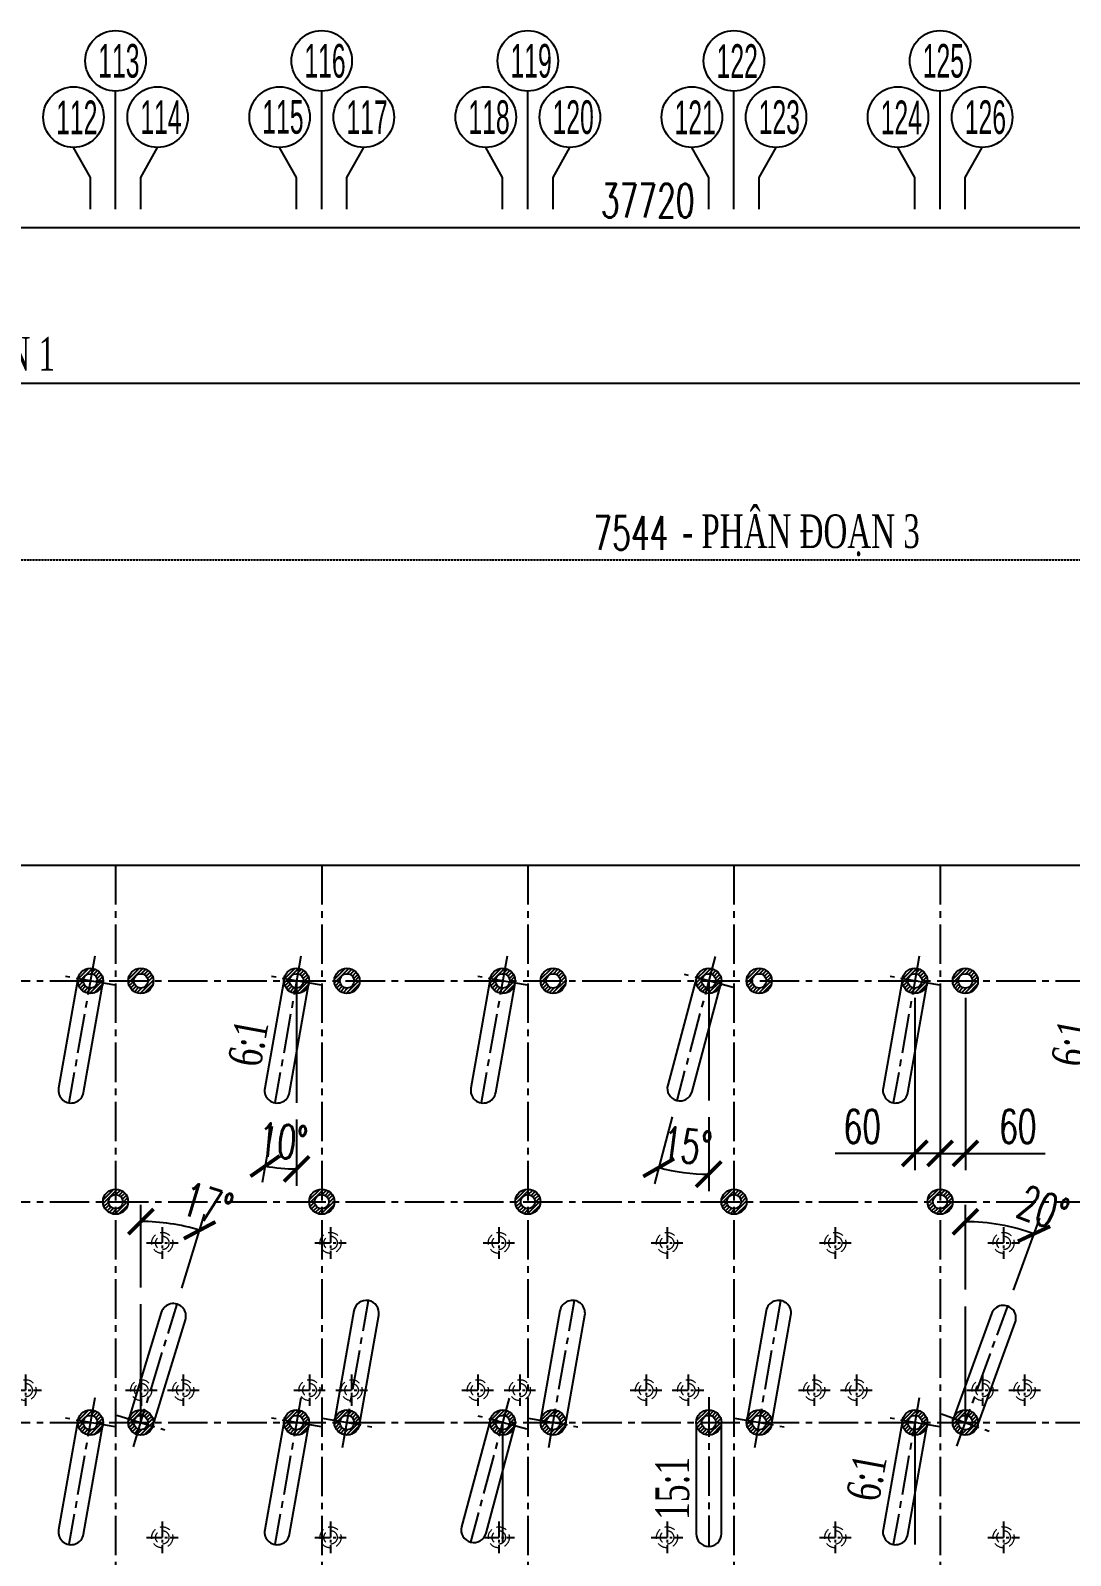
# Model space of a CAD drawing. Extents: x -64479 to 90650, y -38385 to 38270.
# Drawn here: x -33136 to -30664, y 11987 to 15612 of the extents above; entities that cross this region are included whole.
import ezdxf
from ezdxf.enums import TextEntityAlignment as Align

# ---------------------------------------------------------------- set-up
doc = ezdxf.new("R2010")
doc.units = 0
doc.header["$MEASUREMENT"] = 0
doc.linetypes.add('CENTER2', pattern=[1.125, 0.75, -0.125, 0.125, -0.125])
doc.linetypes.add('HIDDEN', pattern=[0.375, 0.25, -0.125])
doc.layers.get('0').update_dxf_attribs({"linetype": 'CONTINUOUS'})
for name, color, linetype in [('BORDER', 2, 'CONTINUOUS'), ('CENTER', 9, 'CENTER2'), ('Cochh', 7, 'CONTINUOUS'), ('DIMENSION', 4, 'CONTINUOUS'), ('HATCH', 7, 'CONTINUOUS'), ('HIDDEN', 4, 'HIDDEN'), ('Net vang', 2, 'CONTINUOUS'), ('PILE-D600', 20, 'CONTINUOUS'), ('TEXT', 3, 'CONTINUOUS')]:
    doc.layers.add(name, color=color, linetype=linetype)
doc.layers.add('KHUAT', color=235, linetype='HIDDEN', lineweight=18)
doc.styles.add('DIM', font='romans.shx', dxfattribs={"width": 0.65})
doc.styles.get("Standard").update_dxf_attribs({"font": 'vn_vni.shx', "width": 0.9})
doc.styles.add('THUONG', font='vntimeh.shx')
doc.dimstyles.new('400.Ph', dxfattribs={"dimscale": 400, "dimtxt": 0.2, "dimasz": 0.15, "dimexe": 0.1, "dimexo": 0.1, "dimgap": 0.06, "dimtad": 1, "dimdec": 0, "dimzin": 0, "dimdsep": 46, "dimtxsty": 'DIM', "dimblk": 'ARCHTICK', "dimcen": 0.15, "dimdle": 0.1, "dimclrd": 256, "dimclre": 7, "dimclrt": 6, "dimadec": 0, "dimazin": 0, "dimtfac": 1, "dimtdec": 0, "dimtix": 1, "dimtmove": 0, "dimatfit": 3, "dimldrblk": 'ARCHTICK', "dimfxl": 1, "dimtolj": 1, "dimtzin": 0, "dimarcsym": 0})

# ---------------------------------------------------------------- blocks, each defined once
blk = doc.blocks.new('CocD500_HH')
at = {"layer": 'CENTER', "ltscale": 50}
for p, q in [((0, 37.5), (0, -37.5)), ((-37.5, 0), (37.5, 0))]:
    blk.add_line(p, q, dxfattribs=at)
at = {"layer": 'KHUAT', "ltscale": 100}
for radius in [25, 16]:
    blk.add_circle((0, 0), radius, dxfattribs=at)
blk = doc.blocks.new('cocD500')
at = {"layer": 'HATCH'}
blk.add_blockref('CocD500_HH', (0, 0), dxfattribs=at)
blk = doc.blocks.new('_ArchTick')
at = {"color": 0, "linetype": 'ByBlock', "const_width": 0.15}
blk.add_lwpolyline([(-0.5, -0.5), (0.5, 0.5)], dxfattribs=at)
blk = doc.blocks.new('*D18')
at = {"layer": 'DIMENSION', "color": 7, "lineweight": -2}
for p, q in [((-50569.1, 13667.7), (-50569.1, 15183.5)), ((-12849.1, 13667.7), (-12849.1, 15183.5))]:
    blk.add_line(p, q, dxfattribs=at)
at = {"layer": 'DIMENSION', "lineweight": -2}
blk.add_line((-50609.1, 15143.5), (-12809.1, 15143.5), dxfattribs=at)
at = {"layer": 'DIMENSION', "lineweight": -2, "xscale": 60, "yscale": 60, "zscale": 60, "rotation": 180}
blk.add_blockref('_ArchTick', (-50569.1, 15143.5), dxfattribs=at)
at = {"layer": 'DIMENSION', "lineweight": -2, "xscale": 60, "yscale": 60, "zscale": 60}
blk.add_blockref('_ArchTick', (-12849.1, 15143.5), dxfattribs=at)
at = {"layer": 'DIMENSION', "color": 6, "insert": (-31669.1, 15207.5), "char_height": 80, "attachment_point": 5, "style": 'DIM'}
blk.add_mtext('\\A1;37720', dxfattribs=at)
blk = doc.blocks.new('*D225')
at = {"layer": 'DIMENSION', "color": 7, "lineweight": -2}
for p, q in [((-50569.1, 13667.7), (-50569.1, 14814)), ((-27937.1, 13667.7), (-27937.1, 14814))]:
    blk.add_line(p, q, dxfattribs=at)
at = {"layer": 'DIMENSION', "lineweight": -2}
blk.add_line((-50609.1, 14774), (-27897.1, 14774), dxfattribs=at)
at = {"layer": 'DIMENSION', "lineweight": -2, "xscale": 60, "yscale": 60, "zscale": 60, "rotation": 180}
blk.add_blockref('_ArchTick', (-50569.1, 14774), dxfattribs=at)
at = {"layer": 'DIMENSION', "lineweight": -2, "xscale": 60, "yscale": 60, "zscale": 60}
blk.add_blockref('_ArchTick', (-27937.1, 14774), dxfattribs=at)
at = {"layer": 'DIMENSION', "color": 6, "insert": (-41742.3, 14838), "char_height": 80, "attachment_point": 5, "style": 'DIM'}
blk.add_mtext('\\A1;22632', dxfattribs=at)
blk = doc.blocks.new('*D592')
at = {"layer": 'DIMENSION', "color": 7, "lineweight": -2}
for p, q in [((-64709.5, 13312.7), (-64709.5, 12902.5)), ((-64649.5, 13312.7), (-64649.5, 12902.5))]:
    blk.add_line(p, q, dxfattribs=at)
at = {"layer": 'DIMENSION', "lineweight": -2}
for p, q in [((-64709.5, 12942.5), (-64899.2, 12942.5)), ((-64649.5, 12942.5), (-64749.5, 12942.5))]:
    blk.add_line(p, q, dxfattribs=at)
at = {"layer": 'DIMENSION', "lineweight": -2, "xscale": 60, "yscale": 60, "zscale": 60, "rotation": 180}
blk.add_blockref('_ArchTick', (-64709.5, 12942.5), dxfattribs=at)
at = {"layer": 'DIMENSION', "lineweight": -2, "xscale": 60, "yscale": 60, "zscale": 60}
blk.add_blockref('_ArchTick', (-64649.5, 12942.5), dxfattribs=at)
at = {"layer": 'DIMENSION', "color": 6, "insert": (-64834.4, 13006.5), "char_height": 80, "attachment_point": 5, "style": 'DIM'}
blk.add_mtext('\\A1;60', dxfattribs=at)
blk = doc.blocks.new('*D593')
at = {"layer": 'DIMENSION', "color": 7, "lineweight": -2}
for p, q in [((-64649.5, 13312.7), (-64649.5, 12902.5)), ((-64589.5, 13312.7), (-64589.5, 12902.5))]:
    blk.add_line(p, q, dxfattribs=at)
at = {"layer": 'DIMENSION', "lineweight": -2}
for p, q in [((-64649.5, 12942.5), (-64549.5, 12942.5)), ((-64589.5, 12942.5), (-64399.8, 12942.5))]:
    blk.add_line(p, q, dxfattribs=at)
at = {"layer": 'DIMENSION', "lineweight": -2, "xscale": 60, "yscale": 60, "zscale": 60, "rotation": 180}
blk.add_blockref('_ArchTick', (-64649.5, 12942.5), dxfattribs=at)
at = {"layer": 'DIMENSION', "lineweight": -2, "xscale": 60, "yscale": 60, "zscale": 60}
blk.add_blockref('_ArchTick', (-64589.5, 12942.5), dxfattribs=at)
at = {"layer": 'DIMENSION', "color": 6, "insert": (-64464.7, 13006.5), "char_height": 80, "attachment_point": 5, "style": 'DIM'}
blk.add_mtext('\\A1;60', dxfattribs=at)
blk = doc.blocks.new('*D612')
at = {"layer": 'DIMENSION', "color": 7, "lineweight": -2}
for p, q in [((-66179.5, 13023.1), (-66179.5, 12865.8)), ((-66237.6, 13006.3), (-66261.1, 12873))]:
    blk.add_line(p, q, dxfattribs=at)
at = {"layer": 'DIMENSION', "lineweight": -2}
blk.add_arc((-66179.5, 13335.7), 429.9, 260, 270, dxfattribs=at)
at = {"layer": 'DIMENSION', "lineweight": -2, "xscale": 60, "yscale": 60, "zscale": 60}
for p, rotation in [((-66254.2, 12912.3), 170.0000000000081), ((-66179.5, 12905.8), 359.9999999999959)]:
    blk.add_blockref('_ArchTick', p, dxfattribs=dict(at, rotation=rotation))
at = {"layer": 'DIMENSION', "color": 6, "insert": (-66211.4, 12971.2), "char_height": 80, "attachment_point": 5, "rotation": 355, "style": 'DIM'}
blk.add_mtext('\\A1;10°', dxfattribs=at)
blk = doc.blocks.new('*D617')
at = {"layer": 'DIMENSION', "color": 7, "lineweight": -2}
for p, q in [((-65286.1, 13029.6), (-65328.8, 12870.1)), ((-65199.5, 13028.5), (-65199.5, 12853.1))]:
    blk.add_line(p, q, dxfattribs=at)
at = {"layer": 'DIMENSION', "lineweight": -2}
blk.add_arc((-65199.5, 13352.7), 459.6, 255, 270, dxfattribs=at)
at = {"layer": 'DIMENSION', "lineweight": -2, "xscale": 60, "yscale": 60, "zscale": 60}
for p, rotation in [((-65318.5, 12908.8), 165.0000000000066), ((-65199.5, 12893.1), 359.999999999999)]:
    blk.add_blockref('_ArchTick', p, dxfattribs=dict(at, rotation=rotation))
at = {"layer": 'DIMENSION', "color": 6, "insert": (-65251.2, 12960.5), "char_height": 80, "attachment_point": 5, "rotation": 352.5, "style": 'DIM'}
blk.add_mtext('\\A1;15°', dxfattribs=at)
blk = doc.blocks.new('*D620')
at = {"layer": 'DIMENSION', "color": 7, "lineweight": -2}
for p, q in [((-66549.5, 12624), (-66549.5, 12820.6)), ((-66451.8, 12622.5), (-66398.1, 12798))]:
    blk.add_line(p, q, dxfattribs=at)
at = {"layer": 'DIMENSION', "lineweight": -2}
blk.add_arc((-66549.5, 12302.7), 478, 73, 90, dxfattribs=at)
at = {"layer": 'DIMENSION', "lineweight": -2, "xscale": 60, "yscale": 60, "zscale": 60}
for p, rotation in [((-66549.5, 12780.6), 180.0000000000009), ((-66409.8, 12759.8), 343.0000000000082)]:
    blk.add_blockref('_ArchTick', p, dxfattribs=dict(at, rotation=rotation))
at = {"layer": 'DIMENSION', "color": 6, "insert": (-66391.1, 12821), "char_height": 80, "attachment_point": 5, "rotation": 343, "style": 'DIM'}
blk.add_mtext('\\A1;17°', dxfattribs=at)
blk = doc.blocks.new('*D621')
at = {"layer": 'DIMENSION', "color": 7, "lineweight": -2}
for p, q in [((-64589.5, 12618.6), (-64589.5, 12820.1)), ((-64475.1, 12617), (-64412.6, 12788.9))]:
    blk.add_line(p, q, dxfattribs=at)
at = {"layer": 'DIMENSION', "lineweight": -2}
blk.add_arc((-64589.5, 12302.7), 477.4, 70, 90, dxfattribs=at)
at = {"layer": 'DIMENSION', "lineweight": -2, "xscale": 60, "yscale": 60, "zscale": 60}
for p, rotation in [((-64589.5, 12780.1), 179.9999999999994), ((-64426.3, 12751.3), 340.0000000000091)]:
    blk.add_blockref('_ArchTick', p, dxfattribs=dict(at, rotation=rotation))
at = {"layer": 'DIMENSION', "color": 6, "insert": (-64404.4, 12811.4), "char_height": 80, "attachment_point": 5, "rotation": 340, "style": 'DIM'}
blk.add_mtext('\\A1;20°', dxfattribs=at)
blk = doc.blocks.new('*D408')
at = {"layer": 'HIDDEN', "color": 7, "lineweight": -2}
for p, q in [((-35481.1, 13667.7), (-35481.1, 14393.8)), ((-27937.1, 13667.7), (-27937.1, 14393.8))]:
    blk.add_line(p, q, dxfattribs=at)
at = {"layer": 'HIDDEN', "lineweight": -2}
blk.add_line((-35521.1, 14353.8), (-27897.1, 14353.8), dxfattribs=at)
at = {"layer": 'HIDDEN', "lineweight": -2, "xscale": 60, "yscale": 60, "zscale": 60, "rotation": 180}
blk.add_blockref('_ArchTick', (-35481.1, 14353.8), dxfattribs=at)
at = {"layer": 'HIDDEN', "lineweight": -2, "xscale": 60, "yscale": 60, "zscale": 60}
blk.add_blockref('_ArchTick', (-27937.1, 14353.8), dxfattribs=at)
at = {"layer": 'HIDDEN', "color": 6, "insert": (-31709.1, 14417.8), "char_height": 80, "attachment_point": 5, "style": 'DIM'}
blk.add_mtext('\\A1;7544', dxfattribs=at)
blk = doc.blocks.new('pd3')
at = {"layer": 'HATCH'}
h = blk.add_hatch(dxfattribs=at)
h.set_pattern_fill('ANSI31', color=256, scale=50, style=0)
h.set_pattern_definition([(45, (-58600.761, -6280.5305), (-4.4194174, 4.4194174), [])])
h.paths.add_polyline_path([(-66699.5, 13352.7, 1), (-66639.5, 13352.7, 1)])
h.paths.add_polyline_path([(-66652.5, 13352.7, -1), (-66686.5, 13352.7, -1)], flags=16)
h = blk.add_hatch(dxfattribs=at)
h.set_pattern_fill('ANSI31', color=256, scale=50, style=0)
h.set_pattern_definition([(45, (-58480.761, -6280.5305), (-4.4194174, 4.4194174), [])])
h.paths.add_polyline_path([(-66579.5, 13352.7, 1), (-66519.5, 13352.7, 1)])
h.paths.add_polyline_path([(-66532.5, 13352.7, -1), (-66566.5, 13352.7, -1)], flags=16)
h = blk.add_hatch(dxfattribs=at)
h.set_pattern_fill('ANSI31', color=256, scale=50, style=0)
h.set_pattern_definition([(45, (-58110.761, -6280.5305), (-4.4194174, 4.4194174), [])])
h.paths.add_polyline_path([(-66209.5, 13352.7, 1), (-66149.5, 13352.7, 1)])
h.paths.add_polyline_path([(-66162.5, 13352.7, -1), (-66196.5, 13352.7, -1)], flags=16)
h = blk.add_hatch(dxfattribs=at)
h.set_pattern_fill('ANSI31', color=256, scale=50, style=0)
h.set_pattern_definition([(45, (-57990.761, -6280.5305), (-4.4194174, 4.4194174), [])])
h.paths.add_polyline_path([(-66089.5, 13352.7, 1), (-66029.5, 13352.7, 1)])
h.paths.add_polyline_path([(-66042.5, 13352.7, -1), (-66076.5, 13352.7, -1)], flags=16)
h = blk.add_hatch(dxfattribs=at)
h.set_pattern_fill('ANSI31', color=256, scale=50, style=0)
h.set_pattern_definition([(45, (-57620.761, -6280.5305), (-4.4194174, 4.4194174), [])])
h.paths.add_polyline_path([(-65719.5, 13352.7, 1), (-65659.5, 13352.7, 1)])
h.paths.add_polyline_path([(-65672.5, 13352.7, -1), (-65706.5, 13352.7, -1)], flags=16)
h = blk.add_hatch(dxfattribs=at)
h.set_pattern_fill('ANSI31', color=256, scale=50, style=0)
h.set_pattern_definition([(45, (-57500.761, -6280.5305), (-4.4194174, 4.4194174), [])])
h.paths.add_polyline_path([(-65599.5, 13352.7, 1), (-65539.5, 13352.7, 1)])
h.paths.add_polyline_path([(-65552.5, 13352.7, -1), (-65586.5, 13352.7, -1)], flags=16)
h = blk.add_hatch(dxfattribs=at)
h.set_pattern_fill('ANSI31', color=256, scale=50, style=0)
h.set_pattern_definition([(45, (-57130.761, -6280.5305), (-4.4194174, 4.4194174), [])])
h.paths.add_polyline_path([(-65229.5, 13352.7, 1), (-65169.5, 13352.7, 1)])
h.paths.add_polyline_path([(-65182.5, 13352.7, -1), (-65216.5, 13352.7, -1)], flags=16)
h = blk.add_hatch(dxfattribs=at)
h.set_pattern_fill('ANSI31', color=256, scale=50, style=0)
h.set_pattern_definition([(45, (-57010.761, -6280.5305), (-4.4194174, 4.4194174), [])])
h.paths.add_polyline_path([(-65109.5, 13352.7, 1), (-65049.5, 13352.7, 1)])
h.paths.add_polyline_path([(-65062.5, 13352.7, -1), (-65096.5, 13352.7, -1)], flags=16)
h = blk.add_hatch(dxfattribs=at)
h.set_pattern_fill('ANSI31', color=256, scale=50, style=0)
h.set_pattern_definition([(45, (-56640.761, -6280.5305), (-4.4194174, 4.4194174), [])])
h.paths.add_polyline_path([(-64739.5, 13352.7, 1), (-64679.5, 13352.7, 1)])
h.paths.add_polyline_path([(-64692.5, 13352.7, -1), (-64726.5, 13352.7, -1)], flags=16)
h = blk.add_hatch(dxfattribs=at)
h.set_pattern_fill('ANSI31', color=256, scale=50, style=0)
h.set_pattern_definition([(45, (-56520.761, -6280.5305), (-4.4194174, 4.4194174), [])])
h.paths.add_polyline_path([(-64619.5, 13352.7, 1), (-64559.5, 13352.7, 1)])
h.paths.add_polyline_path([(-64572.5, 13352.7, -1), (-64606.5, 13352.7, -1)], flags=16)
h = blk.add_hatch(dxfattribs=at)
h.set_pattern_fill('ANSI31', color=256, scale=50, style=0)
h.set_pattern_definition([(45, (-58540.761, -6805.5305), (-4.4194174, 4.4194174), [])])
h.paths.add_polyline_path([(-66639.5, 12827.7, 1), (-66579.5, 12827.7, 1)])
h.paths.add_polyline_path([(-66592.5, 12827.7, -1), (-66626.5, 12827.7, -1)], flags=16)
h = blk.add_hatch(dxfattribs=at)
h.set_pattern_fill('ANSI31', color=256, scale=50, style=0)
h.set_pattern_definition([(45, (-58050.761, -6805.5305), (-4.4194174, 4.4194174), [])])
h.paths.add_polyline_path([(-66149.5, 12827.7, 1), (-66089.5, 12827.7, 1)])
h.paths.add_polyline_path([(-66102.5, 12827.7, -1), (-66136.5, 12827.7, -1)], flags=16)
h = blk.add_hatch(dxfattribs=at)
h.set_pattern_fill('ANSI31', color=256, scale=50, style=0)
h.set_pattern_definition([(45, (-57560.761, -6805.5305), (-4.4194174, 4.4194174), [])])
h.paths.add_polyline_path([(-65659.5, 12827.7, 1), (-65599.5, 12827.7, 1)])
h.paths.add_polyline_path([(-65612.5, 12827.7, -1), (-65646.5, 12827.7, -1)], flags=16)
h = blk.add_hatch(dxfattribs=at)
h.set_pattern_fill('ANSI31', color=256, scale=50, style=0)
h.set_pattern_definition([(45, (-57070.761, -6805.5305), (-4.4194174, 4.4194174), [])])
h.paths.add_polyline_path([(-65169.5, 12827.7, 1), (-65109.5, 12827.7, 1)])
h.paths.add_polyline_path([(-65122.5, 12827.7, -1), (-65156.5, 12827.7, -1)], flags=16)
h = blk.add_hatch(dxfattribs=at)
h.set_pattern_fill('ANSI31', color=256, scale=50, style=0)
h.set_pattern_definition([(45, (-56580.761, -6805.5305), (-4.4194174, 4.4194174), [])])
h.paths.add_polyline_path([(-64679.5, 12827.7, 1), (-64619.5, 12827.7, 1)])
h.paths.add_polyline_path([(-64632.5, 12827.7, -1), (-64666.5, 12827.7, -1)], flags=16)
h = blk.add_hatch(dxfattribs=at)
h.set_pattern_fill('ANSI31', color=256, scale=50, style=0)
h.set_pattern_definition([(45, (-58600.761, -7330.5305), (-4.4194174, 4.4194174), [])])
h.paths.add_polyline_path([(-66699.5, 12302.7, 1), (-66639.5, 12302.7, 1)])
h.paths.add_polyline_path([(-66652.5, 12302.7, -1), (-66686.5, 12302.7, -1)], flags=16)
h = blk.add_hatch(dxfattribs=at)
h.set_pattern_fill('ANSI31', color=256, scale=50, style=0)
h.set_pattern_definition([(45, (-58480.761, -7330.5305), (-4.4194174, 4.4194174), [])])
h.paths.add_polyline_path([(-66579.5, 12302.7, 1), (-66519.5, 12302.7, 1)])
h.paths.add_polyline_path([(-66532.5, 12302.7, -1), (-66566.5, 12302.7, -1)], flags=16)
h = blk.add_hatch(dxfattribs=at)
h.set_pattern_fill('ANSI31', color=256, scale=50, style=0)
h.set_pattern_definition([(45, (-58110.761, -7330.5305), (-4.4194174, 4.4194174), [])])
h.paths.add_polyline_path([(-66209.5, 12302.7, 1), (-66149.5, 12302.7, 1)])
h.paths.add_polyline_path([(-66162.5, 12302.7, -1), (-66196.5, 12302.7, -1)], flags=16)
h = blk.add_hatch(dxfattribs=at)
h.set_pattern_fill('ANSI31', color=256, scale=50, style=0)
h.set_pattern_definition([(45, (-57990.761, -7330.5305), (-4.4194174, 4.4194174), [])])
h.paths.add_polyline_path([(-66089.5, 12302.7, 1), (-66029.5, 12302.7, 1)])
h.paths.add_polyline_path([(-66042.5, 12302.7, -1), (-66076.5, 12302.7, -1)], flags=16)
h = blk.add_hatch(dxfattribs=at)
h.set_pattern_fill('ANSI31', color=256, scale=50, style=0)
h.set_pattern_definition([(45, (-57620.761, -7330.5305), (-4.4194174, 4.4194174), [])])
h.paths.add_polyline_path([(-65719.5, 12302.7, 1), (-65659.5, 12302.7, 1)])
h.paths.add_polyline_path([(-65672.5, 12302.7, -1), (-65706.5, 12302.7, -1)], flags=16)
h = blk.add_hatch(dxfattribs=at)
h.set_pattern_fill('ANSI31', color=256, scale=50, style=0)
h.set_pattern_definition([(45, (-57500.761, -7330.5305), (-4.4194174, 4.4194174), [])])
h.paths.add_polyline_path([(-65599.5, 12302.7, 1), (-65539.5, 12302.7, 1)])
h.paths.add_polyline_path([(-65552.5, 12302.7, -1), (-65586.5, 12302.7, -1)], flags=16)
h = blk.add_hatch(dxfattribs=at)
h.set_pattern_fill('ANSI31', color=256, scale=50, style=0)
h.set_pattern_definition([(45, (-57130.761, -7330.5305), (-4.4194174, 4.4194174), [])])
h.paths.add_polyline_path([(-65229.5, 12302.7, 1), (-65169.5, 12302.7, 1)])
h.paths.add_polyline_path([(-65182.5, 12302.7, -1), (-65216.5, 12302.7, -1)], flags=16)
h = blk.add_hatch(dxfattribs=at)
h.set_pattern_fill('ANSI31', color=256, scale=50, style=0)
h.set_pattern_definition([(45, (-57010.761, -7330.5305), (-4.4194174, 4.4194174), [])])
h.paths.add_polyline_path([(-65109.5, 12302.7, 1), (-65049.5, 12302.7, 1)])
h.paths.add_polyline_path([(-65062.5, 12302.7, -1), (-65096.5, 12302.7, -1)], flags=16)
h = blk.add_hatch(dxfattribs=at)
h.set_pattern_fill('ANSI31', color=256, scale=50, style=0)
h.set_pattern_definition([(45, (-56640.761, -7330.5305), (-4.4194174, 4.4194174), [])])
h.paths.add_polyline_path([(-64739.5, 12302.7, 1), (-64679.5, 12302.7, 1)])
h.paths.add_polyline_path([(-64692.5, 12302.7, -1), (-64726.5, 12302.7, -1)], flags=16)
h = blk.add_hatch(dxfattribs=at)
h.set_pattern_fill('ANSI31', color=256, scale=50, style=0)
h.set_pattern_definition([(45, (-56520.761, -7330.5305), (-4.4194174, 4.4194174), [])])
h.paths.add_polyline_path([(-64619.5, 12302.7, 1), (-64559.5, 12302.7, 1)])
h.paths.add_polyline_path([(-64572.5, 12302.7, -1), (-64606.5, 12302.7, -1)], flags=16)
at = {"layer": 'BORDER'}
blk.add_lwpolyline([(-69156.5, 13627.7), (-61612.5, 13627.7)], dxfattribs=at)
at = {"layer": 'CENTER', "ltscale": 125}
for p, q in [((-66609.5, 13627.7), (-66609.5, 11227.7)), ((-66119.5, 13627.7), (-66119.5, 11227.7)), ((-65629.5, 13627.7), (-65629.5, 11227.7)), ((-65139.5, 13627.7), (-65139.5, 11227.7)), ((-64649.5, 13627.7), (-64649.5, 11227.7)), ((-66659.1, 13411.8), (-66720.7, 13062.7)), ((-66169.1, 13411.8), (-66230.7, 13062.7)), ((-65679.1, 13411.8), (-65740.7, 13062.7)), ((-65184, 13410.6), (-65275.7, 13068.3)), ((-64699.1, 13411.8), (-64760.7, 13062.7)), ((-69156.5, 13352.7), (-61612.5, 13352.7)), ((-66610.4, 13342.3), (-66728.6, 13363.1)), ((-66120.4, 13342.3), (-66238.6, 13363.1)), ((-65630.4, 13342.3), (-65748.6, 13363.1)), ((-65141.6, 13337.2), (-65257.5, 13368.2)), ((-64650.4, 13342.3), (-64768.6, 13363.1)), ((-69156.5, 12827.7), (-61612.5, 12827.7)), ((-66567.1, 12245.3), (-66463.4, 12584.3)), ((-66069.9, 12243.6), (-66008.4, 12592.7)), ((-65579.9, 12243.6), (-65518.4, 12592.7)), ((-65089.9, 12243.6), (-65028.4, 12592.7)), ((-64610.1, 12246.3), (-64488.8, 12579.4)), ((-66659.1, 12361.8), (-66720.7, 12012.7)), ((-66169.1, 12361.8), (-66230.7, 12012.7)), ((-65674, 12360.6), (-65765.7, 12018.3)), ((-65199.5, 12362.7), (-65199.5, 12008.3)), ((-64699.1, 12361.8), (-64760.7, 12012.7)), ((-69156.5, 12302.7), (-61612.5, 12302.7)), ((-66610.4, 12292.3), (-66728.6, 12313.1)), ((-66606.9, 12320.2), (-66492.2, 12285.1)), ((-66120.4, 12292.3), (-66238.6, 12313.1)), ((-66118.6, 12313.1), (-66000.4, 12292.3)), ((-65631.6, 12287.2), (-65747.5, 12318.2)), ((-65628.6, 12313.1), (-65510.4, 12292.3)), ((-65138.6, 12313.1), (-65020.4, 12292.3)), ((-64650.4, 12292.3), (-64768.6, 12313.1)), ((-64645.9, 12323.2), (-64533.1, 12282.2))]:
    blk.add_line(p, q, dxfattribs=at)
at = {"layer": 'DIMENSION'}
for p, q in [((-66179.5, 13352.7), (-66179.5, 13063.1)), ((-65199.5, 13352.7), (-65199.5, 13068.5)), ((-66549.5, 12302.7), (-66549.5, 12584)), ((-64589.5, 12302.7), (-64589.5, 12578.6)), ((-65689.5, 12302.7), (-65689.5, 12017.8)), ((-64709.5, 12302.7), (-64709.5, 12013.1))]:
    blk.add_line(p, q, dxfattribs=at)
at = {"layer": 'PILE-D600', "linetype": 'Continuous', "ltscale": 0.7}
for points in [[(-66699.1, 13357.9), (-66745, 13097.5, 1), (-66685.9, 13087.1), (-66640, 13347.5)], [(-66209.1, 13357.9), (-66255, 13097.5, 1), (-66195.9, 13087.1), (-66150, 13347.5)], [(-65719.1, 13357.9), (-65765, 13097.5, 1), (-65705.9, 13087.1), (-65660, 13347.5)], [(-65228.5, 13360.5), (-65297, 13105, 1), (-65239, 13089.5), (-65170.6, 13344.9)], [(-64739.1, 13357.9), (-64785, 13097.5, 1), (-64725.9, 13087.1), (-64680, 13347.5)], [(-66520.8, 12293.9), (-66443.5, 12546.8, 1), (-66500.9, 12564.3), (-66578.2, 12311.5)], [(-66030, 12297.5), (-65984.1, 12557.9, 1), (-66043.2, 12568.3), (-66089.1, 12307.9)], [(-65540, 12297.5), (-65494.1, 12557.9, 1), (-65553.2, 12568.3), (-65599.1, 12307.9)], [(-65050, 12297.5), (-65004.1, 12557.9, 1), (-65063.2, 12568.3), (-65109.1, 12307.9)], [(-64561.3, 12292.4), (-64470.9, 12540.9, 1), (-64527.3, 12561.4), (-64617.7, 12313)], [(-66699.1, 12307.9), (-66745, 12047.5, 1), (-66685.9, 12037.1), (-66640, 12297.5)], [(-66209.1, 12307.9), (-66255, 12047.5, 1), (-66195.9, 12037.1), (-66150, 12297.5)], [(-65718.5, 12310.5), (-65787, 12055, 1), (-65729, 12039.5), (-65660.6, 12294.9)], [(-65229.5, 12302.7), (-65229.5, 12038.3, 1), (-65169.5, 12038.3), (-65169.5, 12302.7)], [(-64739.1, 12307.9), (-64785, 12047.5, 1), (-64725.9, 12037.1), (-64680, 12297.5)]]:
    blk.add_lwpolyline(points, format="xyb", dxfattribs=at)
for centre, radius in [((-66669.5, 13352.7), 30), ((-66549.5, 13352.7), 30), ((-66179.5, 13352.7), 30), ((-66059.5, 13352.7), 30), ((-65689.5, 13352.7), 30), ((-65569.5, 13352.7), 30), ((-65199.5, 13352.7), 30), ((-65079.5, 13352.7), 30), ((-64709.5, 13352.7), 30), ((-64589.5, 13352.7), 30), ((-66669.5, 13352.7), 17), ((-66549.5, 13352.7), 17), ((-66179.5, 13352.7), 17), ((-66059.5, 13352.7), 17), ((-65689.5, 13352.7), 17), ((-65569.5, 13352.7), 17), ((-65199.5, 13352.7), 17), ((-65079.5, 13352.7), 17), ((-64709.5, 13352.7), 17), ((-64589.5, 13352.7), 17), ((-66609.5, 12827.7), 30), ((-66609.5, 12827.7), 17), ((-66119.5, 12827.7), 30), ((-66119.5, 12827.7), 17), ((-65629.5, 12827.7), 30), ((-65629.5, 12827.7), 17), ((-65139.5, 12827.7), 30), ((-65139.5, 12827.7), 17), ((-64649.5, 12827.7), 30), ((-64649.5, 12827.7), 17), ((-66669.5, 12302.7), 30), ((-66549.5, 12302.7), 30), ((-66179.5, 12302.7), 30), ((-66059.5, 12302.7), 30), ((-65689.5, 12302.7), 30), ((-65569.5, 12302.7), 30), ((-65199.5, 12302.7), 30), ((-65079.5, 12302.7), 30), ((-64709.5, 12302.7), 30), ((-64589.5, 12302.7), 30), ((-66669.5, 12302.7), 17), ((-66549.5, 12302.7), 17), ((-66179.5, 12302.7), 17), ((-66059.5, 12302.7), 17), ((-65689.5, 12302.7), 17), ((-65569.5, 12302.7), 17), ((-65199.5, 12302.7), 17), ((-65079.5, 12302.7), 17), ((-64709.5, 12302.7), 17), ((-64589.5, 12302.7), 17)]:
    blk.add_circle(centre, radius, dxfattribs=at)
at = {"layer": 'TEXT', "style": 'THUONG', "width": 0.7}
for s, rotation, p in [('6:1', 79.5709, (-66241.6, 13140.2)), ('6:1', 79.5709, (-64284.6, 13140.4)), ('15:1', 90, (-65222.3, 12071)), ('6:1', 79.5709, (-64771.6, 12107.2))]:
    blk.add_text(s, height=80, rotation=rotation, dxfattribs=at).set_placement(p, align=Align.BOTTOM_LEFT)
at = {"layer": 'DIMENSION'}
for base, line1, line2, picture, middle in [((-66229.4, 12908.7), ((-66179.5, 13335.7), (-66179.5, 13063.1)), ((-66169.1, 13394.8), (-66230.7, 13045.7)), '*D612', (-66211.4, 12971.2)), ((-65279.3, 12900.1), ((-65199.5, 13352.7), (-65199.5, 13068.5)), ((-65184, 13410.6), (-65275.7, 13068.3)), '*D617', (-65251.2, 12960.5))]:
    dim = blk.add_angular_dim_2l(base=base, line1=line1, line2=line2, dimstyle='400.Ph', dxfattribs=at)
    dim.commit()
    dim.dimension.update_dxf_attribs({"geometry": picture, "text_midpoint": middle})
dim = blk.add_linear_dim(base=(-64649.5, 12942.5), p1=(-64709.5, 13352.7), p2=(-64649.5, 13352.7), dimstyle='400.Ph', dxfattribs=at)
dim.commit()
dim.dimension.update_dxf_attribs({"geometry": '*D592', "text_midpoint": (-64834.4, 12942.5), "dimtype": 128})
dim = blk.add_linear_dim(base=(-64649.5, 12942.5), p1=(-64589.5, 13352.7), p2=(-64649.5, 13352.7), angle=180, dimstyle='400.Ph', dxfattribs=at)
dim.commit()
dim.dimension.update_dxf_attribs({"geometry": '*D593', "text_midpoint": (-64464.7, 12942.5), "dimtype": 128})
for base, line1, line2, picture, middle in [((-66502.3, 12778.3), ((-66567.1, 12245.3), (-66463.4, 12584.3)), ((-66549.5, 12302.7), (-66549.5, 12584)), '*D620', (-66409.8, 12759.8)), ((-64534.1, 12776.8), ((-64610.1, 12246.3), (-64488.8, 12579.4)), ((-64589.5, 12302.7), (-64589.5, 12578.6)), '*D621', (-64426.3, 12751.3))]:
    dim = blk.add_angular_dim_2l(base=base, line1=line1, line2=line2, dimstyle='400.Ph', dxfattribs=at)
    dim.commit()
    dim.dimension.update_dxf_attribs({"geometry": picture, "text_midpoint": middle, "dimtype": 130})

msp = doc.modelspace()

# ---------------------------------------------------------------- linework, layer by layer
at = {"layer": 'Net vang'}
for p, q in [((-32934.1, 15187.4), (-32934.1, 15468.1)), ((-32444.1, 15187.4), (-32444.1, 15468.1)), ((-31954.1, 15187.4), (-31954.1, 15468.1)), ((-31464.1, 15187.4), (-31464.1, 15468.1)), ((-30974.1, 15187.4), (-30974.1, 15468.1)), ((-32994.1, 15262.4), (-33034.1, 15334.2)), ((-32874.1, 15262.4), (-32834.1, 15334.2)), ((-32504.1, 15262.4), (-32544.1, 15334.2)), ((-32384.1, 15262.4), (-32344.1, 15334.2)), ((-32014.1, 15262.4), (-32054.1, 15334.2)), ((-31894.1, 15262.4), (-31854.1, 15334.2)), ((-31524.1, 15262.4), (-31564.1, 15334.2)), ((-31404.1, 15262.4), (-31364.1, 15334.2)), ((-31034.1, 15262.4), (-31074.1, 15334.2)), ((-30914.1, 15262.4), (-30874.1, 15334.2)), ((-32994.1, 15187.4), (-32994.1, 15262.4)), ((-32874.1, 15187.4), (-32874.1, 15262.4)), ((-32504.1, 15187.4), (-32504.1, 15262.4)), ((-32384.1, 15187.4), (-32384.1, 15262.4)), ((-32014.1, 15187.4), (-32014.1, 15262.4)), ((-31894.1, 15187.4), (-31894.1, 15262.4)), ((-31524.1, 15187.4), (-31524.1, 15262.4)), ((-31404.1, 15187.4), (-31404.1, 15262.4)), ((-31034.1, 15187.4), (-31034.1, 15262.4)), ((-30914.1, 15187.4), (-30914.1, 15262.4))]:
    msp.add_line(p, q, dxfattribs=at)
for centre in [(-32934.1, 15540.1), (-32444.1, 15540.1), (-31954.1, 15540.1), (-31464.1, 15540.1), (-30974.1, 15540.1), (-33034.1, 15406.2), (-32834.1, 15406.2), (-32544.1, 15406.2), (-32344.1, 15406.2), (-32054.1, 15406.2), (-31854.1, 15406.2), (-31564.1, 15406.2), (-31364.1, 15406.2), (-31074.1, 15406.2), (-30874.1, 15406.2)]:
    msp.add_circle(centre, 72, dxfattribs=at)

# ---------------------------------------------------------------- block references
at = {"layer": 'Cochh'}
for p in [(-32823.1, 12729.7), (-32423.1, 12729.7), (-32023.1, 12729.7), (-31623.1, 12729.7), (-31223.1, 12729.7), (-30823.1, 12729.7), (-33148.1, 12379.7), (-32873.1, 12379.7), (-32773.1, 12379.7), (-32473.1, 12379.7), (-32373.1, 12379.7), (-32073.1, 12379.7), (-31973.1, 12379.7), (-31673.1, 12379.7), (-31573.1, 12379.7), (-31273.1, 12379.7), (-31173.1, 12379.7), (-30873.1, 12379.7), (-30773.1, 12379.7), (-32823.1, 12029.7), (-32423.1, 12029.7), (-32023.1, 12029.7), (-31623.1, 12029.7), (-31223.1, 12029.7), (-30823.1, 12029.7)]:
    msp.add_blockref('cocD500', p, dxfattribs=at)
at = {"layer": 'DIMENSION'}
msp.add_blockref('pd3', (33675.5, 0), dxfattribs=at)

# ---------------------------------------------------------------- texts
at = {"layer": 'TEXT', "width": 0.55}
for s, p in [('113', (-32926.3, 15540.1)), ('116', (-32436.3, 15540.1)), ('119', (-31946.3, 15540.1)), ('122', (-31456.3, 15540.1)), ('125', (-30966.3, 15540.1)), ('112', (-33026.3, 15406.2)), ('114', (-32826.3, 15406.2)), ('115', (-32536.3, 15406.2)), ('117', (-32336.3, 15406.2)), ('118', (-32046.3, 15406.2)), ('120', (-31846.3, 15406.2)), ('121', (-31556.3, 15406.2)), ('123', (-31356.3, 15406.2)), ('124', (-31066.3, 15406.2)), ('126', (-30866.3, 15406.2))]:
    msp.add_text(s, height=80, dxfattribs=at).set_placement(p, align=Align.MIDDLE)
at = {"layer": 'TEXT', "style": 'THUONG', "width": 0.65}
msp.add_text('22632 - ph¹m vi cÇu tµu hoµn thiÖn giai ®o¹n 1', height=80, dxfattribs=at).set_placement((-34053.1, 14847.7), align=Align.MIDDLE)
msp.add_text('- ph©n ®o¹n 3', height=80, dxfattribs=at).set_placement((-31587.3, 14381.8))

# ---------------------------------------------------------------- dimensions: what is measured, and where the dimension line sits
at = {"layer": 'DIMENSION'}
for base, p2, picture, middle in [((-12849.1, 15143.5), (-12849.1, 13627.7), '*D18', (-31669.1, 15143.5)), ((-27937.1, 14774), (-27937.1, 13627.7), '*D225', (-41742.3, 14774))]:
    dim = msp.add_linear_dim(base=base, p1=(-50569.1, 13627.7), p2=p2, dimstyle='400.Ph', dxfattribs=at)
    dim.commit()
    dim.dimension.update_dxf_attribs({"geometry": picture, "text_midpoint": middle, "dimtype": 160})
at = {"layer": 'HIDDEN'}
dim = msp.add_linear_dim(base=(-27937.1, 14353.8), p1=(-35481.1, 13627.7), p2=(-27937.1, 13627.7), dimstyle='400.Ph', override={"dimtmove": 1}, dxfattribs=at)
dim.commit()
dim.dimension.update_dxf_attribs({"geometry": '*D408', "text_midpoint": (-31709.1, 14417.8)})

doc.saveas('drawing.dxf')
